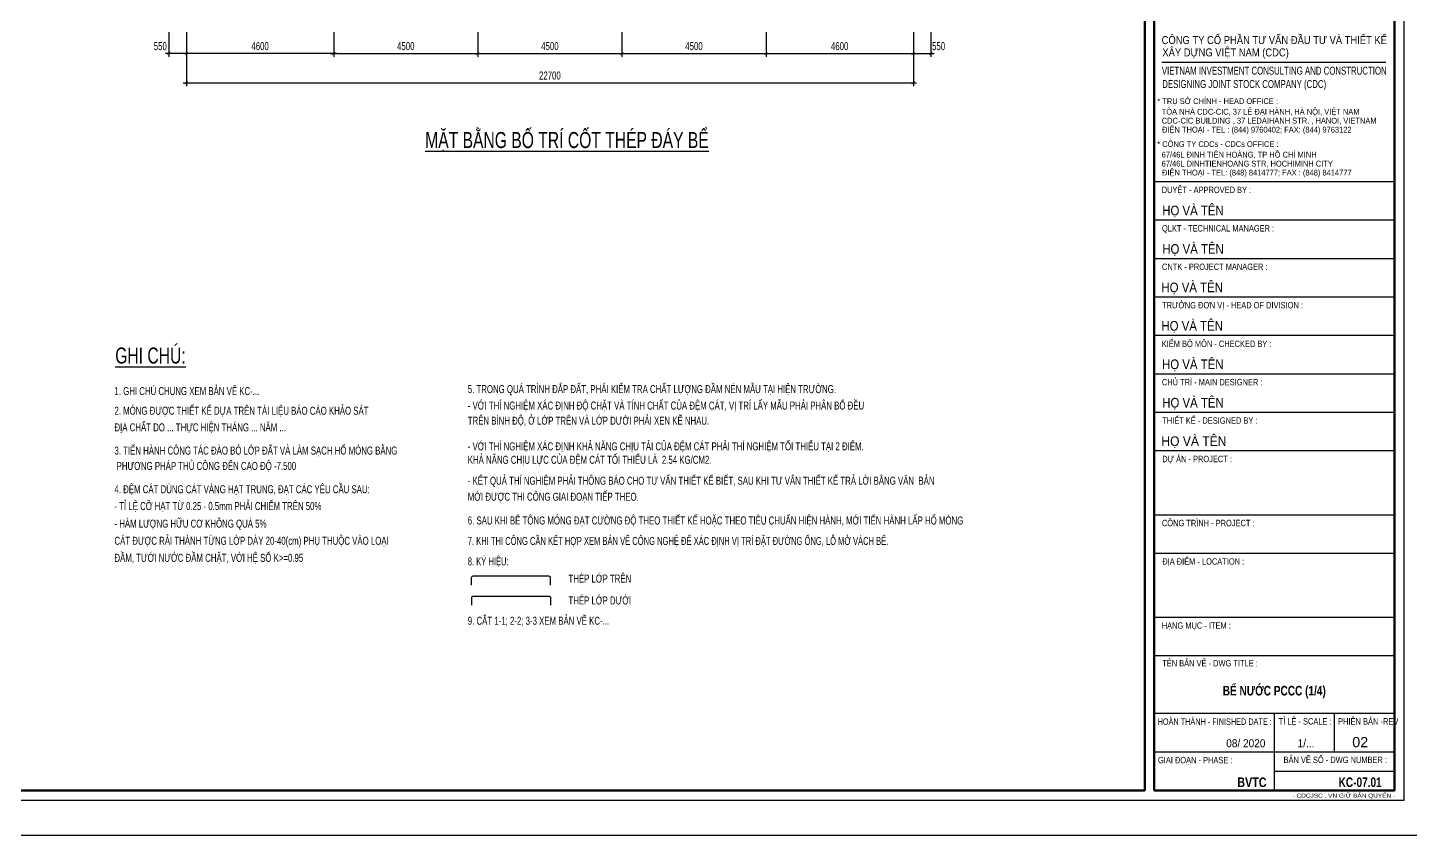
# Model space of a CAD drawing. Header units: millimetres. Extents: x -743195 to -406795, y -426565 to -367165.
# Drawn here: x -703179 to -659999, y -426565 to -401351 of the extents above; entities that cross this region are included whole.
import ezdxf
from ezdxf.enums import TextEntityAlignment as Align

# ---------------------------------------------------------------- set-up
doc = ezdxf.new("R2010")
doc.units = ezdxf.units.MM
doc.header["$LTSCALE"] = 1000
doc.header["$MEASUREMENT"] = 0
doc.linetypes.add('HIDDEN', pattern=[0.375, 0.25, -0.125])
for name, color, linetype in [('CDC -TEXT KHUNG', 7, 'Continuous'), ('CDC-KHUNGTEN', 7, 'Continuous'), ('CDC.02.DIM', 1, 'Continuous'), ('CDC.05.STEEL', 4, 'Continuous'), ('CDC.06.TEXT', 2, 'Continuous'), ('CDC.16.BIGTEXT', 6, 'Continuous')]:
    doc.layers.add(name, color=color, linetype=linetype)
doc.styles.add('ARIAL', font='arial.ttf', dxfattribs={"width": 0.7})
doc.styles.add('Arial_B_3', font='arialbd.ttf', dxfattribs={"width": 0.75, "height": 3})
doc.styles.add('KCS_SMTEXT', font='arial.ttf', dxfattribs={"width": 0.7})
doc.styles.add('KT CDC', font='arial.ttf', dxfattribs={"width": 0.85, "height": 200})
doc.dimstyles.new('100', dxfattribs={"dimscale": 100, "dimtxt": 2.5, "dimasz": 1, "dimexe": 1, "dimexo": 0, "dimgap": 1, "dimtad": 1, "dimdec": 0, "dimdsep": 46, "dimtxsty": 'ARIAL', "dimblk": 'ARCHTICK', "dimcen": 1, "dimdle": 1, "dimclrd": 1, "dimclre": 1, "dimclrt": 2, "dimadec": 0, "dimazin": 0, "dimtfac": 0.00072, "dimtdec": 0, "dimtix": 1, "dimtmove": 2, "dimatfit": 3, "dimldrblk": 'ARCHTICK', "dimfxl": 1, "dimtolj": 1, "dimarcsym": 0})

# ---------------------------------------------------------------- blocks, each defined once
blk = doc.blocks.new('_ArchTick')
at = {"color": 0, "linetype": 'ByBlock', "const_width": 0.15}
blk.add_lwpolyline([(-0.5, -0.5), (0.5, 0.5)], dxfattribs=at)
blk = doc.blocks.new('*D68')
at = {"layer": 'CDC.02.DIM', "color": 1, "lineweight": -2, "transparency": 16777216}
for p, q in [((-698220, -401490), (-698220, -402257)), ((-693620, -401490), (-693620, -402257)), ((-693520, -402157), (-698320, -402157))]:
    blk.add_line(p, q, dxfattribs=at)
at = {"layer": 'Defpoints', "color": 0, "transparency": 16777216}
for p in [(-698220, -401490), (-693620, -401490), (-698220, -402157)]:
    blk.add_point(p, dxfattribs=at)
at = {"layer": 'CDC.02.DIM', "color": 1, "lineweight": -2, "transparency": 16777216, "xscale": 100, "yscale": 100, "zscale": 100, "rotation": 180}
blk.add_blockref('_ArchTick', (-698220, -402157), dxfattribs=at)
at = {"layer": 'CDC.02.DIM', "color": 1, "lineweight": -2, "transparency": 16777216, "xscale": 100, "yscale": 100, "zscale": 100}
blk.add_blockref('_ArchTick', (-693620, -402157), dxfattribs=at)
at = {"layer": 'CDC.02.DIM', "color": 2, "transparency": 16777216, "insert": (-695920, -401929), "char_height": 250, "attachment_point": 5, "style": 'ARIAL'}
blk.add_mtext('\\A1;4600', dxfattribs=at)
blk = doc.blocks.new('*D69')
at = {"layer": 'CDC.02.DIM', "color": 1, "lineweight": -2, "transparency": 16777216}
for p, q in [((-693620, -401490), (-693620, -402257)), ((-689120, -401490), (-689120, -402257)), ((-693720, -402157), (-689020, -402157))]:
    blk.add_line(p, q, dxfattribs=at)
at = {"layer": 'Defpoints', "color": 0, "transparency": 16777216}
for p in [(-693620, -401490), (-689120, -401490), (-689120, -402157)]:
    blk.add_point(p, dxfattribs=at)
at = {"layer": 'CDC.02.DIM', "color": 1, "lineweight": -2, "transparency": 16777216, "xscale": 100, "yscale": 100, "zscale": 100, "rotation": 180}
blk.add_blockref('_ArchTick', (-693620, -402157), dxfattribs=at)
at = {"layer": 'CDC.02.DIM', "color": 1, "lineweight": -2, "transparency": 16777216, "xscale": 100, "yscale": 100, "zscale": 100}
blk.add_blockref('_ArchTick', (-689120, -402157), dxfattribs=at)
at = {"layer": 'CDC.02.DIM', "color": 2, "transparency": 16777216, "insert": (-691370, -401929), "char_height": 250, "attachment_point": 5, "style": 'ARIAL'}
blk.add_mtext('\\A1;4500', dxfattribs=at)
blk = doc.blocks.new('*D70')
at = {"layer": 'CDC.02.DIM', "color": 1, "lineweight": -2, "transparency": 16777216}
for p, q in [((-689120, -401490), (-689120, -402257)), ((-684620, -401490), (-684620, -402257)), ((-689220, -402157), (-684520, -402157))]:
    blk.add_line(p, q, dxfattribs=at)
at = {"layer": 'Defpoints', "color": 0, "transparency": 16777216}
for p in [(-689120, -401490), (-684620, -401490), (-684620, -402157)]:
    blk.add_point(p, dxfattribs=at)
at = {"layer": 'CDC.02.DIM', "color": 1, "lineweight": -2, "transparency": 16777216, "xscale": 100, "yscale": 100, "zscale": 100, "rotation": 180}
blk.add_blockref('_ArchTick', (-689120, -402157), dxfattribs=at)
at = {"layer": 'CDC.02.DIM', "color": 1, "lineweight": -2, "transparency": 16777216, "xscale": 100, "yscale": 100, "zscale": 100}
blk.add_blockref('_ArchTick', (-684620, -402157), dxfattribs=at)
at = {"layer": 'CDC.02.DIM', "color": 2, "transparency": 16777216, "insert": (-686870, -401929), "char_height": 250, "attachment_point": 5, "style": 'ARIAL'}
blk.add_mtext('\\A1;4500', dxfattribs=at)
blk = doc.blocks.new('*D71')
at = {"layer": 'CDC.02.DIM', "color": 1, "lineweight": -2, "transparency": 16777216}
for p, q in [((-684620, -401490), (-684620, -402257)), ((-680120, -401490), (-680120, -402257)), ((-684720, -402157), (-680020, -402157))]:
    blk.add_line(p, q, dxfattribs=at)
at = {"layer": 'Defpoints', "color": 0, "transparency": 16777216}
for p in [(-684620, -401490), (-680120, -401490), (-680120, -402157)]:
    blk.add_point(p, dxfattribs=at)
at = {"layer": 'CDC.02.DIM', "color": 1, "lineweight": -2, "transparency": 16777216, "xscale": 100, "yscale": 100, "zscale": 100, "rotation": 180}
blk.add_blockref('_ArchTick', (-684620, -402157), dxfattribs=at)
at = {"layer": 'CDC.02.DIM', "color": 1, "lineweight": -2, "transparency": 16777216, "xscale": 100, "yscale": 100, "zscale": 100}
blk.add_blockref('_ArchTick', (-680120, -402157), dxfattribs=at)
at = {"layer": 'CDC.02.DIM', "color": 2, "transparency": 16777216, "insert": (-682370, -401929), "char_height": 250, "attachment_point": 5, "style": 'ARIAL'}
blk.add_mtext('\\A1;4500', dxfattribs=at)
blk = doc.blocks.new('*D72')
at = {"layer": 'CDC.02.DIM', "color": 1, "lineweight": -2, "transparency": 16777216}
for p, q in [((-680120, -401490), (-680120, -402257)), ((-675520, -401490), (-675520, -402257)), ((-680220, -402157), (-675420, -402157))]:
    blk.add_line(p, q, dxfattribs=at)
at = {"layer": 'Defpoints', "color": 0, "transparency": 16777216}
for p in [(-680120, -401490), (-675520, -401490), (-675520, -402157)]:
    blk.add_point(p, dxfattribs=at)
at = {"layer": 'CDC.02.DIM', "color": 1, "lineweight": -2, "transparency": 16777216, "xscale": 100, "yscale": 100, "zscale": 100, "rotation": 180}
blk.add_blockref('_ArchTick', (-680120, -402157), dxfattribs=at)
at = {"layer": 'CDC.02.DIM', "color": 1, "lineweight": -2, "transparency": 16777216, "xscale": 100, "yscale": 100, "zscale": 100}
blk.add_blockref('_ArchTick', (-675520, -402157), dxfattribs=at)
at = {"layer": 'CDC.02.DIM', "color": 2, "transparency": 16777216, "insert": (-677820, -401929), "char_height": 250, "attachment_point": 5, "style": 'ARIAL'}
blk.add_mtext('\\A1;4600', dxfattribs=at)
blk = doc.blocks.new('*D73')
at = {"layer": 'CDC.02.DIM', "color": 1, "lineweight": -2, "transparency": 16777216}
for p, q in [((-698220, -401490), (-698220, -403174)), ((-675520, -401490), (-675520, -403174)), ((-698320, -403074), (-675420, -403074))]:
    blk.add_line(p, q, dxfattribs=at)
at = {"layer": 'Defpoints', "color": 0, "transparency": 16777216}
for p in [(-698220, -401490), (-675520, -401490), (-675520, -403074)]:
    blk.add_point(p, dxfattribs=at)
at = {"layer": 'CDC.02.DIM', "color": 1, "lineweight": -2, "transparency": 16777216, "xscale": 100, "yscale": 100, "zscale": 100, "rotation": 180}
blk.add_blockref('_ArchTick', (-698220, -403074), dxfattribs=at)
at = {"layer": 'CDC.02.DIM', "color": 1, "lineweight": -2, "transparency": 16777216, "xscale": 100, "yscale": 100, "zscale": 100}
blk.add_blockref('_ArchTick', (-675520, -403074), dxfattribs=at)
at = {"layer": 'CDC.02.DIM', "color": 2, "transparency": 16777216, "insert": (-686870, -402847), "char_height": 250, "attachment_point": 5, "style": 'ARIAL'}
blk.add_mtext('\\A1;22700', dxfattribs=at)
blk = doc.blocks.new('*D74')
at = {"layer": 'CDC.02.DIM', "color": 1, "lineweight": -2, "transparency": 16777216}
for p, q in [((-675520, -401490), (-675520, -402257)), ((-674970, -401490), (-674970, -402257)), ((-675620, -402157), (-674870, -402157))]:
    blk.add_line(p, q, dxfattribs=at)
at = {"layer": 'Defpoints', "color": 0, "transparency": 16777216}
for p in [(-675520, -401490), (-674970, -401490), (-674970, -402157)]:
    blk.add_point(p, dxfattribs=at)
at = {"layer": 'CDC.02.DIM', "color": 1, "lineweight": -2, "transparency": 16777216, "xscale": 100, "yscale": 100, "zscale": 100, "rotation": 180}
blk.add_blockref('_ArchTick', (-675520, -402157), dxfattribs=at)
at = {"layer": 'CDC.02.DIM', "color": 1, "lineweight": -2, "transparency": 16777216, "xscale": 100, "yscale": 100, "zscale": 100}
blk.add_blockref('_ArchTick', (-674970, -402157), dxfattribs=at)
at = {"layer": 'CDC.02.DIM', "color": 2, "transparency": 16777216, "insert": (-674731, -401929), "char_height": 250, "attachment_point": 5, "style": 'ARIAL'}
blk.add_mtext('\\A1;550', dxfattribs=at)
blk = doc.blocks.new('*D75')
at = {"layer": 'CDC.02.DIM', "color": 1, "lineweight": -2, "transparency": 16777216}
for p, q in [((-698770, -401490), (-698770, -402257)), ((-698220, -401490), (-698220, -402257)), ((-698120, -402157), (-698870, -402157))]:
    blk.add_line(p, q, dxfattribs=at)
at = {"layer": 'Defpoints', "color": 0, "transparency": 16777216}
for p in [(-698770, -401490), (-698220, -401490), (-698770, -402157)]:
    blk.add_point(p, dxfattribs=at)
at = {"layer": 'CDC.02.DIM', "color": 1, "lineweight": -2, "transparency": 16777216, "xscale": 100, "yscale": 100, "zscale": 100, "rotation": 180}
blk.add_blockref('_ArchTick', (-698770, -402157), dxfattribs=at)
at = {"layer": 'CDC.02.DIM', "color": 1, "lineweight": -2, "transparency": 16777216, "xscale": 100, "yscale": 100, "zscale": 100}
blk.add_blockref('_ArchTick', (-698220, -402157), dxfattribs=at)
at = {"layer": 'CDC.02.DIM', "color": 2, "transparency": 16777216, "insert": (-699036, -401929), "char_height": 250, "attachment_point": 5, "style": 'ARIAL'}
blk.add_mtext('\\A1;550', dxfattribs=at)
blk = doc.blocks.new('KHUNG DOC A1')
at = {"layer": 'CDC-KHUNGTEN', "color": 6}
blk.add_line((-75.61, 230.36), (-5.67, 230.36), dxfattribs=at)
at = {"layer": 'CDC-KHUNGTEN', "color": 6, "lineweight": 25}
for p, q in [((-3, 193), (-78, 193)), ((-3, 181), (-78, 181)), ((-3, 169), (-78, 169)), ((-3, 157), (-78, 157)), ((-3, 145), (-78, 145)), ((-3, 133), (-78, 133)), ((-3, 121), (-78, 121)), ((-3, 109), (-78, 109)), ((-3, 89), (-78, 89)), ((-3, 77), (-78, 77)), ((-3, 57), (-78, 57)), ((-3, 45), (-78, 45)), ((-3, 27), (-78, 27)), ((-40.5, 3), (-40.5, 27)), ((-21.75, 15), (-21.75, 27)), ((-3, 15), (-78, 15)), ((-40.5, 9), (-3, 9))]:
    blk.add_line(p, q, dxfattribs=at)
at = {"layer": 'CDC -TEXT KHUNG', "color": 7, "style": 'Arial_B_3', "width": 0.8}
blk.add_text('BVTC', height=3, dxfattribs=at).set_placement((-42.95, 4.08), align=Align.RIGHT)
at = {"layer": 'CDC -TEXT KHUNG', "color": 6, "style": 'KT CDC', "width": 1.15}
blk.add_text('- CDCJSC . VN GIỮ BẢN QUYỂN -', height=1.2569, dxfattribs=at).set_placement((-34.81, 0.77))
at = {"layer": 'CDC-KHUNGTEN', "color": 6}
for s, height, style, width, p in [('CÔNG TY CỔ PHẦN TƯ VẤN ÐẦU TƯ VÀ THIẾT KẾ', 2.5, 'KT CDC', 0.84, (-75.7, 236.03)), ('XÂY DỰNG VIỆT NAM (CDC)', 2.5, 'KT CDC', 0.84, (-75.48, 232.17)), ('VIETNAM INVESTMENT CONSULTING AND CONSTRUCTION ', 2.5, 'KT CDC', 0.7, (-75.64, 226.47)), ('DESIGNING JOINT STOCK COMPANY (CDC)', 2.5, 'KT CDC', 0.7, (-75.52, 222.3)), ('* TRỤ SỞ CHÍNH - HEAD OFFICE :', 1.8, 'KT CDC', 0.85, (-77.06, 217.3)), ('TÒA NHÀ CDC-CIC, 37 LÊ ĐẠI HÀNH, HÀ NỘI, VIỆT NAM', 1.8, 'KT CDC', 0.85, (-75.67, 214)), ('CDC-CIC BUILDING , 37 LEDAIHANH STR. , HANOI, VIETNAM', 1.8, 'KT CDC', 0.85, (-75.67, 211.2)), ('ĐIỆN THOẠI - TEL : (844) 9760402; FAX: (844) 9763122', 1.8, 'KT CDC', 0.85, (-75.59, 208.4)), ('* CÔNG TY CDCs - CDCs OFFICE :', 1.8, 'KT CDC', 0.85, (-77.08, 203.9)), ('67/46L ĐINH TIÊN HOÀNG, TP HỒ CHÍ MINH', 1.8, 'KT CDC', 0.85, (-75.7, 200.6)), ('67/46L DINHTIENHOANG STR, HOCHIMINH CITY', 1.8, 'KT CDC', 0.85, (-75.7, 197.8)), ('ĐIỆN THOẠI - TEL: (848) 8414777; FAX : (848) 8414777', 1.8, 'KT CDC', 0.85, (-75.58, 195)), ('DUYỆT - APPROVED BY :', 2, 'ARIAL', 0.8, (-75.67, 189.5)), ('QLKT - TECHNICAL MANAGER :', 2, 'ARIAL', 0.8, (-75.6, 177.5)), ('CNTK - PROJECT MANAGER :', 2, 'ARIAL', 0.8, (-75.6, 165.5)), ('TRƯỞNG ĐƠN VỊ - HEAD OF DIVISION :', 2, 'ARIAL', 0.8, (-75.55, 153.5)), ('KIỂM BỘ MÔN - CHECKED BY :', 2, 'ARIAL', 0.8, (-75.66, 141.44)), ('CHỦ TRÌ - MAIN DESIGNER :', 2, 'ARIAL', 0.8, (-75.62, 129.5)), ('THIẾT KẾ - DESIGNED BY :', 2, 'ARIAL', 0.8, (-75.5, 117.5)), ('DỰ ÁN - PROJECT :  ', 2, 'ARIAL', 0.8, (-75.51, 105.5)), ('CÔNG TRÌNH - PROJECT :  ', 2, 'ARIAL', 0.8, (-75.62, 85.5)), ('ĐỊA ĐIỂM - LOCATION :', 2, 'ARIAL', 0.8, (-75.51, 73.5)), ('HẠNG MỤC - ITEM : ', 2, 'ARIAL', 0.8, (-75.67, 53.5)), ('TÊN BẢN VẼ - DWG TITLE :', 2, 'ARIAL', 0.8, (-75.52, 41.73)), ('TỈ LỆ - SCALE :', 2, 'ARIAL', 0.8, (-39.18, 23.59)), ('PHIÊN BẢN -REV', 2, 'ARIAL', 0.7, (-20.62, 23.59)), ('GIAI ĐOẠN - PHASE :', 2, 'ARIAL', 0.8, (-76.85, 11.5)), ('BẢN VẼ SỐ - DWG NUMBER :', 2, 'ARIAL', 0.8, (-37.64, 11.56))]:
    blk.add_text(s, height=height, dxfattribs=dict(at, style=style, width=width)).set_placement(p)
at = {"layer": 'CDC-KHUNGTEN', "color": 7}
for style, width, p in [('KT CDC', 0.85, (-75.52, 182.56)), ('KT CDC', 0.85, (-75.5, 170.56)), ('KT CDC', 0.85, (-75.77, 158.56)), ('KT CDC', 0.85, (-75.77, 146.56)), ('KT CDC', 0.85, (-75.58, 134.56)), ('KT CDC', 0.85, (-75.52, 122.56)), ('ARIAL', 0.9, (-75.79, 110.56))]:
    blk.add_text('HỌ VÀ TÊN', height=3, dxfattribs=dict(at, style=style, width=width)).set_placement(p)
at = {"layer": 'CDC-KHUNGTEN', "color": 6, "style": 'ARIAL', "width": 0.814645}
blk.add_text('HOÀN THÀNH - FINISHED DATE :', height=2, dxfattribs=at).set_placement((-76.96, 23.5), (-41.3, 23.5), align=Align.FIT)
at = {"layer": 'CDC-KHUNGTEN', "color": 7, "style": 'ARIAL', "width": 0.9}
for s, p in [('08/ 2020', (-43.3, 16.5)), ('1/...', (-28, 16.5))]:
    blk.add_text(s, height=2.5, dxfattribs=at).set_placement(p, align=Align.RIGHT)
at = {"layer": 'CDC-KHUNGTEN', "color": 7, "style": 'KT CDC'}
blk.add_text('02', height=3.2, dxfattribs=at).set_placement((-11.21, 16.5), align=Align.RIGHT)
blk = doc.blocks.new('KHUNG A1')
at = {"layer": 'CDC-KHUNGTEN', "color": 8}
blk.add_lwpolyline([(10368.18, 709.17), (10447.22, 709.17), (10447.22, 1281.17), (9647.22, 1281.17), (9647.22, 709.17), (10368.18, 709.17)], dxfattribs=at)
at = {"layer": 'CDC-KHUNGTEN', "color": 255, "lineweight": 60}
blk.add_lwpolyline([(10366.22, 712.17), (10366.22, 1278.17), (9650.22, 1278.17), (9650.22, 712.17), (10366.22, 712.17)], close=True, dxfattribs=at)
blk.add_lwpolyline([(10369.22, 712.17), (10444.22, 712.17), (10444.22, 1278.17), (10369.22, 1278.17), (10369.22, 712.17)], dxfattribs=at)
at = {"layer": 'Defpoints', "color": 1, "ltscale": 0.2}
blk.add_lwpolyline([(9617.22, 698.17), (9617.22, 1292.17), (10458.22, 1292.17), (10458.22, 698.17), (9617.22, 698.17)], close=True, dxfattribs=at)
at = {"layer": 'CDC-KHUNGTEN'}
blk.add_blockref('KHUNG DOC A1', (10447.22, 709.17), dxfattribs=at)

msp = doc.modelspace()

# ---------------------------------------------------------------- linework, layer by layer
at = {"layer": 'CDC.05.STEEL', "linetype": 'HIDDEN', "ltscale": 1000}
msp.add_lwpolyline([(-686847.4, -418751.3), (-686847.4, -418526.3), (-686851.2, -418507.2), (-686862, -418491), (-686878.3, -418480.1), (-686897.4, -418476.3), (-689273.6, -418476.3), (-689292.7, -418480.1), (-689309, -418491), (-689319.8, -418507.2), (-689323.6, -418526.3), (-689323.6, -418751.3)], dxfattribs=at)
at = {"layer": 'CDC.05.STEEL', "ltscale": 5}
msp.add_lwpolyline([(-686841.3, -419380.3), (-686841.3, -419155.3), (-686845.1, -419136.2), (-686855.9, -419120), (-686872.1, -419109.1), (-686891.3, -419105.3), (-689267.5, -419105.3), (-689286.6, -419109.1), (-689302.8, -419120), (-689313.7, -419136.2), (-689317.5, -419155.3), (-689317.5, -419380.3)], dxfattribs=at)

# ---------------------------------------------------------------- block references
at = {"xscale": 100, "yscale": 100, "zscale": 100}
msp.add_blockref('KHUNG A1', (-1704917.3, -496382.7), dxfattribs=at)

# ---------------------------------------------------------------- texts
at = {"layer": 'CDC -TEXT KHUNG', "color": 6, "style": 'Arial_B_3', "width": 0.75}
msp.add_text('BỂ NƯỚC PCCC (1/4)', height=300, dxfattribs=at).set_placement((-664248.3, -422199), align=Align.CENTER)
msp.add_text('KC-07.01', height=300, dxfattribs=at).set_placement((-660894.9, -425057.5), align=Align.RIGHT)
at = {"layer": 'CDC.06.TEXT', "color": 2, "style": 'ARIAL'}
for s, width, p in [('1. GHI CHÚ CHUNG XEM BẢN VẼ KC-...', 0.7, (-700468.1, -412820.5)), ('5. TRONG QUÁ TRÌNH ĐẮP ĐẤT, PHẢI KIỂM TRA CHẤT LƯỢNG ĐẦM NÉN MẪU TẠI HIỆN TRƯỜNG.', 0.7, (-689434.4, -412759.3)), ('2. MÓNG ĐƯỢC THIẾT KẾ DỰA TRÊN TÀI LIỆU BÁO CÁO KHẢO SÁT ', 0.7, (-700468.1, -413434.9)), ('- VỚI THÍ NGHIỆM XÁC ĐỊNH ĐỘ CHẶT VÀ TÍNH CHẤT CỦA ĐỆM CÁT, VỊ TRÍ LẤY MẪU PHẢI PHÂN BỔ ĐỀU', 0.7, (-689434.4, -413272.6)), ('ĐỊA CHẤT DO ... THỰC HIỆN THÁNG ... NĂM ...', 0.7, (-700468.1, -413953.6)), ('TRÊN BÌNH ĐỘ, Ở LỚP TRÊN VÀ LỚP DƯỚI PHẢI XEN KẼ NHAU.', 0.7, (-689434.4, -413745.6)), ('3. TIẾN HÀNH CÔNG TÁC ĐÀO BỎ LỚP ĐẤT VÀ LÀM SẠCH HỐ MÓNG BẰNG ', 0.7, (-700468.1, -414677.8)), ('- VỚI THÍ NGHIỆM XÁC ĐỊNH KHẢ NĂNG CHỊU TẢI CỦA ĐỆM CÁT PHẢI THÍ NGHIỆM TỔI THIỂU TẠI 2 ĐIỂM.', 0.7, (-689434.4, -414546.6)), (' PHƯƠNG PHÁP THỦ CÔNG ĐẾN CAO ĐỘ -7.500', 0.7, (-700468.1, -415158)), ('KHẢ NĂNG CHỊU LỰC CỦA ĐỆM CÁT TỐI THIỂU LÀ  2.54 KG/CM2. ', 0.7, (-689434.4, -414966.1)), ('- KẾT QUẢ THÍ NGHIỆM PHẢI THÔNG BÁO CHO TƯ VẤN THIẾT KẾ BIẾT, SAU KHI TƯ VẤN THIẾT KẾ TRẢ LỜI BẰNG VĂN  BẢN', 0.7, (-689434.4, -415619.6)), ('4. ĐỆM CÁT DÙNG CÁT VÀNG HẠT TRUNG, ĐẠT CÁC YÊU CẦU SAU:', 0.7, (-700468.1, -415886.3)), ('MỚI ĐƯỢC THI CÔNG GIAI ĐOẠN TIẾP THEO.', 0.7, (-689434.4, -416120)), ('- TỈ LỆ CỠ HẠT TỪ 0.25 - 0.5mm PHẢI CHIẾM TRÊN 50%%%', 0.7, (-700468.1, -416411.2)), ('- HÀM LƯỢNG HỮU CƠ KHÔNG QUÁ 5%%%', 0.7, (-700468.1, -416959.5)), ('6. SAU KHI BÊ TÔNG MÓNG ĐẠT CƯỜNG ĐỘ THEO THIẾT KẾ HOẶC THEO TIÊU CHUẨN HIỆN HÀNH, MỚI TIẾN HÀNH LẤP HỐ MÓNG', 0.7, (-689434.4, -416860.7)), ('CÁT ĐƯỢC RẢI THÀNH TỪNG LỚP DÀY 20-40(cm) PHỤ THUỘC VÀO LOẠI', 0.7, (-700468.1, -417494.6)), ('7. KHI THI CÔNG CẦN KẾT HỢP XEM BẢN VẼ CÔNG NGHỆ ĐỂ XÁC ĐỊNH VỊ TRÍ ĐẶT ĐƯỜNG ỐNG, LỖ MỞ VÁCH BỂ.', 0.65, (-689434.4, -417499.3)), ('ĐẦM, TƯỚI NƯỚC ĐẦM CHẶT, VỚI HỆ SỐ K>=0.95', 0.7, (-700468.1, -418027)), ('8. KÝ HIỆU:', 0.65, (-689434.4, -418137.8)), ('THÉP LỚP TRÊN', 0.7, (-686290.5, -418676)), ('THÉP LỚP DƯỚI', 0.7, (-686290.5, -419357.7)), ('9. CẮT 1-1; 2-2; 3-3 XEM BẢN VẼ KC-...', 0.7, (-689434.4, -419990.9))]:
    msp.add_text(s, height=250, dxfattribs=dict(at, width=width)).set_placement(p)
at = {"layer": 'CDC.16.BIGTEXT', "style": 'KCS_SMTEXT', "width": 0.7}
msp.add_text('%%UMẶT BẰNG BỐ TRÍ CỐT THÉP ĐÁY BỂ', height=500, dxfattribs=at).set_placement((-686336.5, -405109.6), align=Align.CENTER)
msp.add_text('%%UGHI CHÚ:', height=500, dxfattribs=at).set_placement((-700444, -411836.2, -400000))

# ---------------------------------------------------------------- dimensions: what is measured, and where the dimension line sits
at = {"layer": 'CDC.02.DIM'}
for base, p1, p2, picture, middle in [((-698769.8, -402157.1), (-698219.8, -401490.5), (-698769.8, -401490.5), '*D75', (-699035.9, -401929.4)), ((-674969.8, -402157.1), (-675519.8, -401490.5), (-674969.8, -401490.5), '*D74', (-674730.6, -401929.4))]:
    dim = msp.add_linear_dim(base=base, p1=p1, p2=p2, dimstyle='100', dxfattribs=at)
    dim.commit()
    dim.dimension.update_dxf_attribs({"geometry": picture, "text_midpoint": middle, "dimtype": 160})
for base, p1, p2, picture, middle in [((-698219.8, -402157.1), (-693619.8, -401490.5), (-698219.8, -401490.5), '*D68', (-695919.8, -401929.4)), ((-675519.8, -403074.2), (-698219.8, -401490.5), (-675519.8, -401490.5), '*D73', (-686869.8, -402846.6)), ((-689119.8, -402157.1), (-693619.8, -401490.5), (-689119.8, -401490.5), '*D69', (-691369.8, -401929.4)), ((-684619.8, -402157.1), (-689119.8, -401490.5), (-684619.8, -401490.5), '*D70', (-686869.8, -401929.4)), ((-680119.8, -402157.1), (-684619.8, -401490.5), (-680119.8, -401490.5), '*D71', (-682369.8, -401929.4)), ((-675519.8, -402157.1), (-680119.8, -401490.5), (-675519.8, -401490.5), '*D72', (-677819.8, -401929.4))]:
    dim = msp.add_linear_dim(base=base, p1=p1, p2=p2, dimstyle='100', dxfattribs=at)
    dim.commit()
    dim.dimension.update_dxf_attribs({"geometry": picture, "text_midpoint": middle})

doc.saveas('drawing.dxf')
